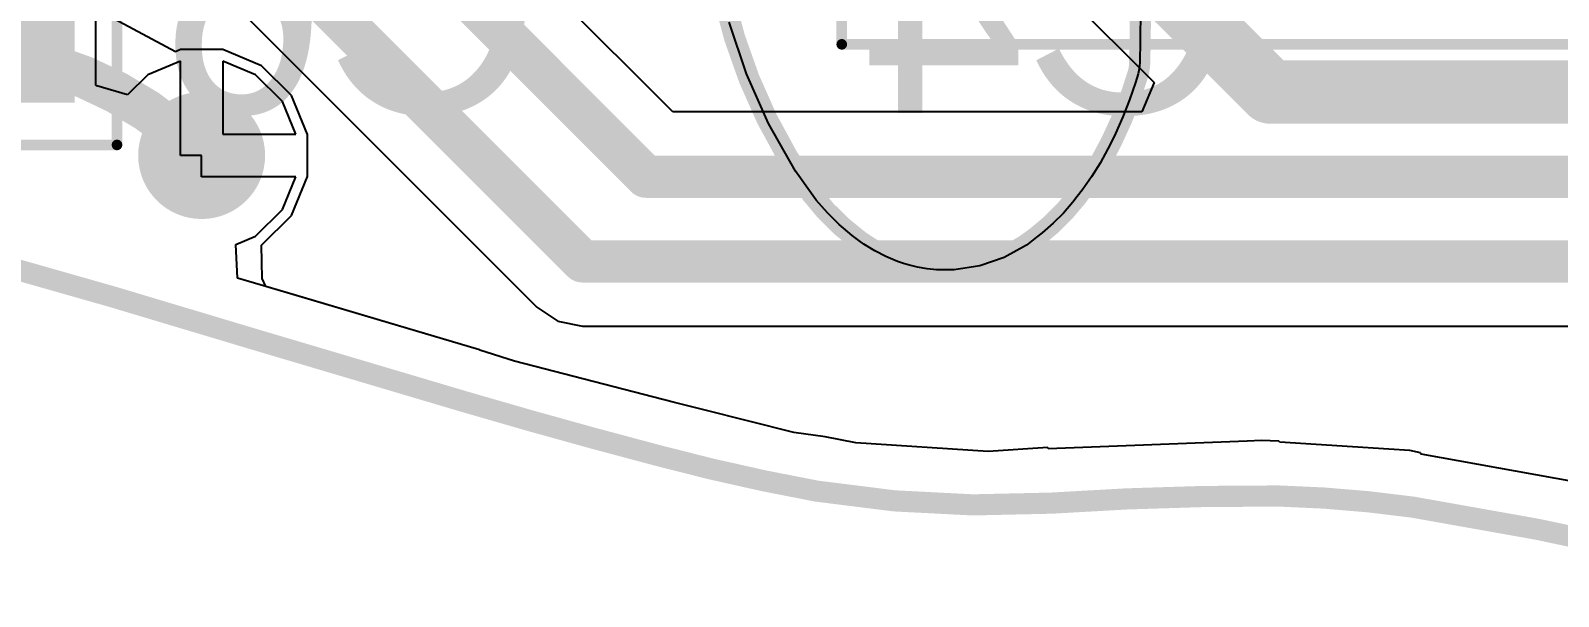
# Model space of a CAD drawing. Header units: inches. Extents: x -52 to 109, y 0 to 35.
# Drawn here: x 56.79 to 64.01, y 2.62 to 5.29 of the extents above; entities that cross this region are included whole.
import ezdxf

# ---------------------------------------------------------------- set-up
doc = ezdxf.new("R2010")
doc.units = ezdxf.units.IN
for name, color, linetype in [('Bottom 3D Body', 216, 'Continuous'), ('Bottom Courtyard', 56, 'Continuous'), ('Bottom Layer', 5, 'Continuous'), ('Bottom Overlay', 54, 'Continuous'), ('Bottom Paste', 16, 'Continuous'), ('Bottom Solder', 6, 'Continuous'), ('Keep-Out Layer', 6, 'Continuous'), ('Mechanical 4', 56, 'Continuous'), ('Top Layer', 1, 'Continuous'), ('Top Overlay', 2, 'Continuous'), ('Via Holes', 16, 'Continuous')]:
    doc.layers.add(name, color=color, linetype=linetype)
doc.styles.add('Arial', font='', dxfattribs={"height": 0.2})
doc.styles.get('Arial').set_extended_font_data('Arial')

# ---------------------------------------------------------------- blocks, each defined once
blk = doc.blocks.new('TQFP80P1200X1200X120_44N_B_447')
at = {"layer": 'Bottom Courtyard'}
for points in [[(6.975, -6.975, 0.05, 0.05, 0), (6.975, 6.975, 0.05, 0.05, 0)], [(6.975, -6.975, 0.05, 0.05, 0), (-6.975, -6.975, 0.05, 0.05, 0)]]:
    blk.add_lwpolyline(points, format="xyseb", dxfattribs=at)
blk.add_lwpolyline([(6.9625, -6.975, 0.025, 0.025, 1), (6.9875, -6.975, 0.025, 0.025, 1)], format="xyseb", close=True, dxfattribs=at)
blk.add_lwpolyline([(6.9625, -6.975, 0.025, 0.025, 1), (6.9875, -6.975, 0.025, 0.025, 1)], format="xyseb", close=True, dxfattribs=at)
blk = doc.blocks.new('CAPC0603_1608_55_N_B_452')
at = {"layer": 'Bottom Layer'}
for points in [[(-0.35, 0.5), (-0.35, -0.5), (-1.25, -0.5), (-1.25, 0.5)], [(1.25, 0.5), (1.25, -0.5), (0.35, -0.5), (0.35, 0.5)]]:
    blk.add_hatch(color=5, dxfattribs=at).paths.add_polyline_path(points)
at = {"layer": 'Bottom Paste'}
for points in [[(-0.35, 0.5), (-0.35, -0.5), (-1.25, -0.5), (-1.25, 0.5)], [(1.25, 0.5), (1.25, -0.5), (0.35, -0.5), (0.35, 0.5)]]:
    blk.add_hatch(color=16, dxfattribs=at).paths.add_polyline_path(points)
at = {"layer": 'Bottom Solder'}
for points in [[(-0.3, 0.55), (-0.3, -0.55), (-1.3, -0.55), (-1.3, 0.55)], [(1.3, 0.55), (1.3, -0.55), (0.3, -0.55), (0.3, 0.55)]]:
    blk.add_hatch(color=6, dxfattribs=at).paths.add_polyline_path(points)
at = {"layer": 'Bottom 3D Body'}
for points in [[(0.875, 0.475, 0.1, 0.1, 0), (-0.875, 0.475, 0.1, 0.1, 0)], [(-0.875, 0.475, 0.1, 0.1, 0), (-0.875, -0.475, 0.1, 0.1, 0)], [(0.875, 0.475, 0.1, 0.1, 0), (0.875, -0.475, 0.1, 0.1, 0)], [(0.875, -0.475, 0.1, 0.1, 0), (-0.875, -0.475, 0.1, 0.1, 0)]]:
    blk.add_lwpolyline(points, format="xyseb", dxfattribs=at)
for points in [[(-0.9, 0.475, 0.05, 0.05, 1), (-0.85, 0.475, 0.05, 0.05, 1)], [(-0.9, 0.475, 0.05, 0.05, 1), (-0.85, 0.475, 0.05, 0.05, 1)], [(0.85, 0.475, 0.05, 0.05, 1), (0.9, 0.475, 0.05, 0.05, 1)], [(0.85, 0.475, 0.05, 0.05, 1), (0.9, 0.475, 0.05, 0.05, 1)], [(-0.9, -0.475, 0.05, 0.05, 1), (-0.85, -0.475, 0.05, 0.05, 1)], [(-0.9, -0.475, 0.05, 0.05, 1), (-0.85, -0.475, 0.05, 0.05, 1)], [(0.85, -0.475, 0.05, 0.05, 1), (0.9, -0.475, 0.05, 0.05, 1)], [(0.85, -0.475, 0.05, 0.05, 1), (0.9, -0.475, 0.05, 0.05, 1)]]:
    blk.add_lwpolyline(points, format="xyseb", close=True, dxfattribs=at)
at = {"layer": 'Bottom Courtyard'}
for points in [[(-1.5, 0.75, 0.05, 0.05, 0), (-1.5, -0.75, 0.05, 0.05, 0)], [(1.5, 0.75, 0.05, 0.05, 0), (-1.5, 0.75, 0.05, 0.05, 0)], [(1.5, 0.75, 0.05, 0.05, 0), (1.5, -0.75, 0.05, 0.05, 0)], [(0, 0.475, 0.05, 0.05, 0), (0, -0.475, 0.05, 0.05, 0)], [(0.475, 0, 0.05, 0.05, 0), (-0.475, 0, 0.05, 0.05, 0)], [(1.5, -0.75, 0.05, 0.05, 0), (-1.5, -0.75, 0.05, 0.05, 0)]]:
    blk.add_lwpolyline(points, format="xyseb", dxfattribs=at)
for points in [[(-1.5125, 0.75, 0.025, 0.025, 1), (-1.4875, 0.75, 0.025, 0.025, 1)], [(-1.5125, 0.75, 0.025, 0.025, 1), (-1.4875, 0.75, 0.025, 0.025, 1)], [(1.4875, 0.75, 0.025, 0.025, 1), (1.5125, 0.75, 0.025, 0.025, 1)], [(1.4875, 0.75, 0.025, 0.025, 1), (1.5125, 0.75, 0.025, 0.025, 1)], [(-0.0125, 0.475, 0.025, 0.025, 1), (0.0125, 0.475, 0.025, 0.025, 1)], [(-0.4875, 0, 0.025, 0.025, 1), (-0.4625, 0, 0.025, 0.025, 1)], [(0.4625, 0, 0.025, 0.025, 1), (0.4875, 0, 0.025, 0.025, 1)], [(-0.0125, -0.475, 0.025, 0.025, 1), (0.0125, -0.475, 0.025, 0.025, 1)], [(-1.5125, -0.75, 0.025, 0.025, 1), (-1.4875, -0.75, 0.025, 0.025, 1)], [(-1.5125, -0.75, 0.025, 0.025, 1), (-1.4875, -0.75, 0.025, 0.025, 1)], [(1.4875, -0.75, 0.025, 0.025, 1), (1.5125, -0.75, 0.025, 0.025, 1)], [(1.4875, -0.75, 0.025, 0.025, 1), (1.5125, -0.75, 0.025, 0.025, 1)]]:
    blk.add_lwpolyline(points, format="xyseb", close=True, dxfattribs=at)
at = {"layer": 'Bottom Overlay'}
for points in [[(0.05, 0.4, 0.2, 0.2, 0), (-0.05, 0.4, 0.2, 0.2, 0)], [(0.05, -0.4, 0.2, 0.2, 0), (-0.05, -0.4, 0.2, 0.2, 0)]]:
    blk.add_lwpolyline(points, format="xyseb", dxfattribs=at)
for points in [[(-0.1, 0.4, 0.1, 0.1, 1), (0, 0.4, 0.1, 0.1, 1)], [(0, 0.4, 0.1, 0.1, 1), (0.1, 0.4, 0.1, 0.1, 1)], [(-0.1, -0.4, 0.1, 0.1, 1), (0, -0.4, 0.1, 0.1, 1)], [(0, -0.4, 0.1, 0.1, 1), (0.1, -0.4, 0.1, 0.1, 1)]]:
    blk.add_lwpolyline(points, format="xyseb", close=True, dxfattribs=at)

msp = doc.modelspace()

# ---------------------------------------------------------------- hatches: boundary and pattern name
at = {"layer": 'Bottom Layer'}
h = msp.add_hatch(color=5, dxfattribs=at)
edge = h.paths.add_edge_path()
edge.add_arc((57.6, 4.7), 0.3, 0, 360)
at = {"layer": 'Top Layer'}
h = msp.add_hatch(color=1, dxfattribs=at)
edge = h.paths.add_edge_path()
edge.add_arc((57.6, 4.7), 0.3, 0, 360)
at = {"layer": 'Via Holes'}
h = msp.add_hatch(color=7, dxfattribs=at)
edge = h.paths.add_edge_path()
edge.add_arc((57.6, 4.7), 0.15, 0, 360)

# ---------------------------------------------------------------- linework, layer by layer
at = {"layer": 'Bottom Layer'}
for p, q in [((61.0453, 6.1), (62.1009, 5.0445)), ((59.8267, 4.9059), (58.7326, 6)), ((57.2386, 5.9289), (59.1837, 3.9837)), ((57.1, 5.0324), (57.1, 5.4)), ((57.5, 5.1457), (57.3451, 5.0815)), ((57.5, 4.7), (57.5, 5.1457)), ((57.8549, 5.0815), (57.7, 5.1457)), ((57.7, 5.1457), (57.7, 4.8)), ((57.3451, 5.0815), (57.25, 4.9864)), ((57.9815, 4.9549), (57.8549, 5.0815)), ((57.1041, 5.0297), (57.1, 5.0324)), ((57.25, 4.9864), (57.1041, 5.0297)), ((62.1009, 5.0445), (62.0435, 4.9059)), ((58.0457, 4.8), (57.9815, 4.9549)), ((62.0435, 4.9059), (59.8267, 4.9059)), ((57.7, 4.8), (58.0457, 4.8)), ((57.6, 4.7), (57.5, 4.7)), ((57.6, 4.6), (57.6, 4.7)), ((58.0457, 4.6), (57.6, 4.6)), ((57.9815, 4.4451), (58.0457, 4.6)), ((57.8549, 4.3185), (57.9815, 4.4451)), ((57.7608, 4.2795), (57.8549, 4.3185)), ((57.7694, 4.1208), (57.7608, 4.2795)), ((57.9027, 4.0819), (57.7694, 4.1208)), ((57.9028, 4.0817), (57.9027, 4.0819)), ((57.9027, 4.0819), (57.9027, 4.0819)), ((58.9133, 3.7817), (57.9028, 4.0817)), ((59.1837, 3.9837), (59.1837, 3.9837)), ((59.1837, 3.9837), (59.283, 3.9174)), ((59.283, 3.9174), (59.4, 3.8941)), ((59.4, 3.8941), (59.4, 3.8941)), ((59.4, 3.8941), (66.8963, 3.8941)), ((58.9149, 3.7809), (58.9133, 3.7817)), ((59.0782, 3.7289), (58.9149, 3.7809)), ((59.8289, 3.5352), (59.0782, 3.7289)), ((59.9739, 3.498), (59.8289, 3.5352)), ((59.8289, 3.5352), (59.8289, 3.5352)), ((60.3986, 3.3916), (59.9739, 3.498)), ((60.5466, 3.3714), (60.3986, 3.3916)), ((60.6914, 3.3426), (60.5466, 3.3714)), ((60.5466, 3.3714), (60.5466, 3.3714)), ((61.3172, 3.3016), (60.6914, 3.3426)), ((62.5404, 3.3506), (61.5999, 3.3137)), ((62.6081, 3.3533), (62.5404, 3.3506)), ((62.6904, 3.35), (62.6081, 3.3533)), ((62.6956, 3.3461), (62.6904, 3.35)), ((62.6904, 3.35), (62.6904, 3.35)), ((63.2101, 3.3124), (62.6956, 3.3461)), ((61.5995, 3.3201), (61.3172, 3.3016)), ((61.5999, 3.3137), (61.5995, 3.3201)), ((63.3094, 3.3059), (63.2101, 3.3124)), ((63.3593, 3.2959), (63.3094, 3.3059)), ((63.3633, 3.2892), (63.3593, 3.2959)), ((63.3593, 3.2959), (63.3593, 3.2959)), ((64.3517, 3.1109), (63.3633, 3.2892))]:
    msp.add_line(p, q, dxfattribs=at)
for points in [[(57, 7.3, 0.2, 0.2, 0), (59.7, 4.6, 0.2, 0.2, 0)], [(61.2, 6.45, 0.3, 0.3, 0), (62.65, 5, 0.3, 0.3, 0)], [(57.2, 6.4, 0.2, 0.2, 0), (59.4, 4.2, 0.2, 0.2, 0)], [(62.65, 5, 0.3, 0.3, 0), (64.8, 5, 0.3, 0.3, 0)], [(59.7, 4.6, 0.2, 0.2, 0), (67.7, 4.6, 0.2, 0.2, 0)], [(59.4, 4.2, 0.2, 0.2, 0), (69.1, 4.2, 0.2, 0.2, 0)]]:
    msp.add_lwpolyline(points, format="xyseb", dxfattribs=at)
for points in [[(62.575, 5, 0.15, 0.15, 1), (62.725, 5, 0.15, 0.15, 1)], [(62.575, 5, 0.15, 0.15, 1), (62.725, 5, 0.15, 0.15, 1)], [(59.65, 4.6, 0.1, 0.1, 1), (59.75, 4.6, 0.1, 0.1, 1)], [(59.65, 4.6, 0.1, 0.1, 1), (59.75, 4.6, 0.1, 0.1, 1)], [(59.35, 4.2, 0.1, 0.1, 1), (59.45, 4.2, 0.1, 0.1, 1)], [(59.35, 4.2, 0.1, 0.1, 1), (59.45, 4.2, 0.1, 0.1, 1)]]:
    msp.add_lwpolyline(points, format="xyseb", close=True, dxfattribs=at)
at = {"layer": 'Keep-Out Layer'}
for points in [[(55.8799, 4.3926, 0.1, 0.1, -0.010305), (57.8278, 3.8381, 0.1, 0.1, 0)], [(57.8278, 3.8381, 0.1, 0.1, 0), (58.8408, 3.5374, 0.1, 0.1, 0)], [(59.7624, 3.2813, 0.1, 0.1, -0.007462), (58.8408, 3.5374, 0.1, 0.1, 0)], [(60.5047, 3.115, 0.1, 0.1, -0.020114), (59.7624, 3.2813, 0.1, 0.1, 0)], [(61.615, 3.0579, 0.1, 0.1, -0.05524), (60.5047, 3.115, 0.1, 0.1, 0)], [(61.615, 3.0579, 0.1, 0.1, -0.018463), (62.6889, 3.0916, 0.1, 0.1, 0)], [(62.6889, 3.0916, 0.1, 0.1, -0.028381), (63.3232, 3.039, 0.1, 0.1, 0)], [(63.3232, 3.039, 0.1, 0.1, -0.02492), (65.076, 2.6673, 0.1, 0.1, 0)]]:
    msp.add_lwpolyline(points, format="xyseb", dxfattribs=at)
for points in [[(57.8028, 3.8381, 0.05, 0.05, 1), (57.8528, 3.8381, 0.05, 0.05, 1)], [(57.8028, 3.8381, 0.05, 0.05, 1), (57.8528, 3.8381, 0.05, 0.05, 1)], [(58.8158, 3.5374, 0.05, 0.05, 1), (58.8658, 3.5374, 0.05, 0.05, 1)], [(58.8158, 3.5374, 0.05, 0.05, 1), (58.8658, 3.5374, 0.05, 0.05, 1)], [(59.7374, 3.2813, 0.05, 0.05, 1), (59.7874, 3.2813, 0.05, 0.05, 1)], [(59.7374, 3.2813, 0.05, 0.05, 1), (59.7874, 3.2813, 0.05, 0.05, 1)], [(60.4797, 3.115, 0.05, 0.05, 1), (60.5297, 3.115, 0.05, 0.05, 1)], [(60.4797, 3.115, 0.05, 0.05, 1), (60.5297, 3.115, 0.05, 0.05, 1)], [(61.59, 3.0579, 0.05, 0.05, 1), (61.64, 3.0579, 0.05, 0.05, 1)], [(61.59, 3.0579, 0.05, 0.05, 1), (61.64, 3.0579, 0.05, 0.05, 1)], [(62.6639, 3.0916, 0.05, 0.05, 1), (62.7139, 3.0916, 0.05, 0.05, 1)], [(62.6639, 3.0916, 0.05, 0.05, 1), (62.7139, 3.0916, 0.05, 0.05, 1)], [(63.2982, 3.039, 0.05, 0.05, 1), (63.3482, 3.039, 0.05, 0.05, 1)], [(63.2982, 3.039, 0.05, 0.05, 1), (63.3482, 3.039, 0.05, 0.05, 1)]]:
    msp.add_lwpolyline(points, format="xyseb", close=True, dxfattribs=at)
at = {"layer": 'Mechanical 4'}
for points in [[(60.4808, 4.5212, 0.1, 0.1, -0.098525), (60.0653, 5.4552, 0.1, 0.1, 0)], [(62.0348, 5.2361, 0.1, 0.1, 0), (62.0367, 5.3926, 0.1, 0.1, 0)], [(62.0348, 5.2361, 0.1, 0.1, -0.005597), (62.0327, 5.1481, 0.1, 0.1, 0)], [(62.0253, 5.0862, 0.1, 0.1, -0.041928), (61.8995, 4.7658, 0.1, 0.1, 0)], [(62.0327, 5.1481, 0.1, 0.1, -0.075208), (62.0253, 5.0862, 0.1, 0.1, 0)], [(61.8995, 4.7658, 0.1, 0.1, -0.050956), (61.7376, 4.5067, 0.1, 0.1, 0)], [(60.706, 4.2986, 0.1, 0.1, -0.072602), (60.4808, 4.5212, 0.1, 0.1, 0)], [(61.7376, 4.5067, 0.1, 0.1, -0.063887), (61.5456, 4.3153, 0.1, 0.1, 0)], [(55.8799, 4.3926, 0.1, 0.1, -0.010305), (57.8278, 3.8381, 0.1, 0.1, 0)], [(60.9174, 4.1906, 0.1, 0.1, -0.079676), (60.706, 4.2986, 0.1, 0.1, 0)], [(61.5456, 4.3153, 0.1, 0.1, -0.172172), (61.0961, 4.1609, 0.1, 0.1, 0)], [(61.0961, 4.1609, 0.1, 0.1, -0.072709), (60.9174, 4.1906, 0.1, 0.1, 0)], [(57.8278, 3.8381, 0.1, 0.1, 0), (58.8408, 3.5374, 0.1, 0.1, 0)], [(59.7624, 3.2813, 0.1, 0.1, -0.007462), (58.8408, 3.5374, 0.1, 0.1, 0)], [(60.5047, 3.115, 0.1, 0.1, -0.020114), (59.7624, 3.2813, 0.1, 0.1, 0)], [(61.615, 3.0579, 0.1, 0.1, -0.05524), (60.5047, 3.115, 0.1, 0.1, 0)], [(61.615, 3.0579, 0.1, 0.1, -0.018463), (62.6889, 3.0916, 0.1, 0.1, 0)], [(62.6889, 3.0916, 0.1, 0.1, -0.028381), (63.3232, 3.039, 0.1, 0.1, 0)], [(63.3232, 3.039, 0.1, 0.1, -0.02492), (65.076, 2.6673, 0.1, 0.1, 0)]]:
    msp.add_lwpolyline(points, format="xyseb", dxfattribs=at)
for points in [[(62.0098, 5.2361, 0.05, 0.05, 1), (62.0598, 5.2361, 0.05, 0.05, 1)], [(62.0098, 5.2361, 0.05, 0.05, 1), (62.0598, 5.2361, 0.05, 0.05, 1)], [(62.0003, 5.0862, 0.05, 0.05, 1), (62.0503, 5.0862, 0.05, 0.05, 1)], [(62.0003, 5.0862, 0.05, 0.05, 1), (62.0503, 5.0862, 0.05, 0.05, 1)], [(62.0077, 5.1481, 0.05, 0.05, 1), (62.0577, 5.1481, 0.05, 0.05, 1)], [(62.0077, 5.1481, 0.05, 0.05, 1), (62.0577, 5.1481, 0.05, 0.05, 1)], [(61.8745, 4.7658, 0.05, 0.05, 1), (61.9245, 4.7658, 0.05, 0.05, 1)], [(61.8745, 4.7658, 0.05, 0.05, 1), (61.9245, 4.7658, 0.05, 0.05, 1)], [(60.4558, 4.5212, 0.05, 0.05, 1), (60.5058, 4.5212, 0.05, 0.05, 1)], [(60.4558, 4.5212, 0.05, 0.05, 1), (60.5058, 4.5212, 0.05, 0.05, 1)], [(61.7126, 4.5067, 0.05, 0.05, 1), (61.7626, 4.5067, 0.05, 0.05, 1)], [(61.7126, 4.5067, 0.05, 0.05, 1), (61.7626, 4.5067, 0.05, 0.05, 1)], [(60.681, 4.2986, 0.05, 0.05, 1), (60.731, 4.2986, 0.05, 0.05, 1)], [(60.681, 4.2986, 0.05, 0.05, 1), (60.731, 4.2986, 0.05, 0.05, 1)], [(61.5206, 4.3153, 0.05, 0.05, 1), (61.5706, 4.3153, 0.05, 0.05, 1)], [(61.5206, 4.3153, 0.05, 0.05, 1), (61.5706, 4.3153, 0.05, 0.05, 1)], [(60.8924, 4.1906, 0.05, 0.05, 1), (60.9424, 4.1906, 0.05, 0.05, 1)], [(60.8924, 4.1906, 0.05, 0.05, 1), (60.9424, 4.1906, 0.05, 0.05, 1)], [(61.0711, 4.1609, 0.05, 0.05, 1), (61.1211, 4.1609, 0.05, 0.05, 1)], [(61.0711, 4.1609, 0.05, 0.05, 1), (61.1211, 4.1609, 0.05, 0.05, 1)], [(57.8028, 3.8381, 0.05, 0.05, 1), (57.8528, 3.8381, 0.05, 0.05, 1)], [(57.8028, 3.8381, 0.05, 0.05, 1), (57.8528, 3.8381, 0.05, 0.05, 1)], [(58.8158, 3.5374, 0.05, 0.05, 1), (58.8658, 3.5374, 0.05, 0.05, 1)], [(58.8158, 3.5374, 0.05, 0.05, 1), (58.8658, 3.5374, 0.05, 0.05, 1)], [(59.7374, 3.2813, 0.05, 0.05, 1), (59.7874, 3.2813, 0.05, 0.05, 1)], [(59.7374, 3.2813, 0.05, 0.05, 1), (59.7874, 3.2813, 0.05, 0.05, 1)], [(60.4797, 3.115, 0.05, 0.05, 1), (60.5297, 3.115, 0.05, 0.05, 1)], [(60.4797, 3.115, 0.05, 0.05, 1), (60.5297, 3.115, 0.05, 0.05, 1)], [(61.59, 3.0579, 0.05, 0.05, 1), (61.64, 3.0579, 0.05, 0.05, 1)], [(61.59, 3.0579, 0.05, 0.05, 1), (61.64, 3.0579, 0.05, 0.05, 1)], [(62.6639, 3.0916, 0.05, 0.05, 1), (62.7139, 3.0916, 0.05, 0.05, 1)], [(62.6639, 3.0916, 0.05, 0.05, 1), (62.7139, 3.0916, 0.05, 0.05, 1)], [(63.2982, 3.039, 0.05, 0.05, 1), (63.3482, 3.039, 0.05, 0.05, 1)], [(63.2982, 3.039, 0.05, 0.05, 1), (63.3482, 3.039, 0.05, 0.05, 1)]]:
    msp.add_lwpolyline(points, format="xyseb", close=True, dxfattribs=at)
at = {"layer": 'Top Layer'}
for p, q in [((57.476, 5.1898), (57.1647, 5.3562)), ((57.5005, 5.2), (57.476, 5.1898)), ((57.6995, 5.2), (57.5005, 5.2)), ((57.8832, 5.1239), (57.6995, 5.2)), ((58.0239, 4.9832), (57.8832, 5.1239)), ((58.1, 4.7995), (58.0239, 4.9832)), ((58.1, 4.6005), (58.1, 4.7995)), ((58.0239, 4.4168), (58.1, 4.6005)), ((57.8832, 4.2761), (58.0239, 4.4168)), ((57.8854, 4.1186), (57.8832, 4.2761)), ((57.9027, 4.0819), (57.8854, 4.1186)), ((58.0374, 4.0418), (57.9027, 4.0819)), ((58.9133, 3.7817), (58.0374, 4.0418)), ((58.9149, 3.7809), (58.9133, 3.7817)), ((59.0782, 3.7289), (58.9149, 3.7809)), ((59.8289, 3.5352), (59.0782, 3.7289)), ((59.9739, 3.498), (59.8289, 3.5352)), ((59.8289, 3.5352), (59.8289, 3.5352)), ((60.3986, 3.3916), (59.9739, 3.498)), ((60.5466, 3.3714), (60.3986, 3.3916)), ((60.6914, 3.3426), (60.5466, 3.3714)), ((60.5466, 3.3714), (60.5466, 3.3714)), ((61.3172, 3.3016), (60.6914, 3.3426)), ((62.5404, 3.3506), (61.5999, 3.3137)), ((62.6081, 3.3533), (62.5404, 3.3506)), ((62.6904, 3.35), (62.6081, 3.3533)), ((62.6956, 3.3461), (62.6904, 3.35)), ((62.6904, 3.35), (62.6904, 3.35)), ((63.2101, 3.3124), (62.6956, 3.3461)), ((61.5995, 3.3201), (61.3172, 3.3016)), ((61.5999, 3.3137), (61.5995, 3.3201)), ((63.3094, 3.3059), (63.2101, 3.3124)), ((63.3593, 3.2959), (63.3094, 3.3059)), ((63.3633, 3.2892), (63.3593, 3.2959)), ((63.3593, 3.2959), (63.3593, 3.2959)), ((64.3517, 3.1109), (63.3633, 3.2892))]:
    msp.add_line(p, q, dxfattribs=at)
msp.add_lwpolyline([(56.3929, 5.2, 0.2, 0.2, -0.198912), (57.6, 4.7, 0.2, 0.2, 0)], format="xyseb", dxfattribs=at)
msp.add_lwpolyline([(57.55, 4.7, 0.1, 0.1, 1), (57.65, 4.7, 0.1, 0.1, 1)], format="xyseb", close=True, dxfattribs=at)
at = {"layer": 'Top Overlay'}
for p, q in [((62.0369, 5.3927), (62.0351, 5.236)), ((60.1745, 5.0857), (60.0934, 5.3301)), ((62.0346, 5.2029), (62.0341, 5.1808)), ((62.035, 5.2249), (62.0346, 5.2029)), ((62.0351, 5.236), (62.035, 5.2249)), ((62.0351, 5.236), (62.0351, 5.236)), ((62.0334, 5.1399), (62.0327, 5.1242)), ((62.0335, 5.1588), (62.0331, 5.1478)), ((62.0331, 5.1478), (62.0334, 5.1399)), ((62.0341, 5.1808), (62.0335, 5.1588)), ((60.2792, 4.8504), (60.1745, 5.0857)), ((62.0259, 5.0856), (62.0136, 5.0443)), ((62.028, 5.0932), (62.0259, 5.0856)), ((62.0309, 5.1086), (62.028, 5.0932)), ((62.0327, 5.1242), (62.0309, 5.1086)), ((62.0136, 5.0443), (61.9854, 4.9628)), ((61.9854, 4.9628), (61.9539, 4.8826)), ((60.4064, 4.6265), (60.2792, 4.8504)), ((61.9539, 4.8826), (61.9191, 4.8038)), ((61.9191, 4.8038), (61.9, 4.7651)), ((61.8831, 4.7308), (61.8459, 4.6639)), ((61.9, 4.7651), (61.8831, 4.7308)), ((60.4806, 4.5213), (60.4064, 4.6265)), ((61.8459, 4.6639), (61.8053, 4.599)), ((61.8053, 4.599), (61.7615, 4.5363)), ((60.5046, 4.4895), (60.4806, 4.5213)), ((60.5569, 4.4296), (60.5046, 4.4895)), ((61.7171, 4.4792), (61.6721, 4.4282)), ((61.738, 4.506), (61.7171, 4.4792)), ((61.7615, 4.5363), (61.738, 4.506)), ((61.738, 4.506), (61.738, 4.506)), ((60.6135, 4.3737), (60.5569, 4.4296)), ((61.6721, 4.4282), (61.6239, 4.3802)), ((60.6739, 4.322), (60.6135, 4.3737)), ((61.5728, 4.3354), (61.5459, 4.3146)), ((61.6239, 4.3802), (61.5728, 4.3354)), ((60.7059, 4.2983), (60.6739, 4.322)), ((60.73, 4.2807), (60.7059, 4.2983)), ((60.7808, 4.2494), (60.73, 4.2807)), ((61.4983, 4.2768), (61.3918, 4.2185)), ((61.5459, 4.3146), (61.4983, 4.2768)), ((60.8339, 4.2222), (60.7808, 4.2494)), ((60.889, 4.1993), (60.8339, 4.2222)), ((60.9174, 4.1901), (60.889, 4.1993)), ((60.9391, 4.1831), (60.9174, 4.1901)), ((60.9174, 4.1901), (60.9174, 4.1901)), ((61.3918, 4.2185), (61.2768, 4.179)), ((60.9833, 4.1724), (60.9391, 4.1831)), ((61.0281, 4.1649), (60.9833, 4.1724)), ((61.0734, 4.1607), (61.0281, 4.1649)), ((61.0961, 4.1602), (61.0734, 4.1607)), ((61.1569, 4.1596), (61.0961, 4.1602)), ((61.2768, 4.179), (61.1569, 4.1596))]:
    msp.add_line(p, q, dxfattribs=at)

# ---------------------------------------------------------------- block references
for name, p, rotation in [('TQFP80P1200X1200X120_44N_B_447', (67.6, 12.2), 270), ('CAPC0603_1608_55_N_B_452', (55.7, 5.5), 180)]:
    msp.add_blockref(name, p, dxfattribs=dict(rotation=rotation))

# ---------------------------------------------------------------- texts
at = {"layer": 'Bottom Overlay', "style": 'Arial', "text_generation_flag": 2}
for s, p in [('C6', (59.2, 4.9)), ('C4', (62.5, 4.9))]:
    msp.add_text(s, height=1, dxfattribs=at).set_placement(p)

doc.saveas('drawing.dxf')
